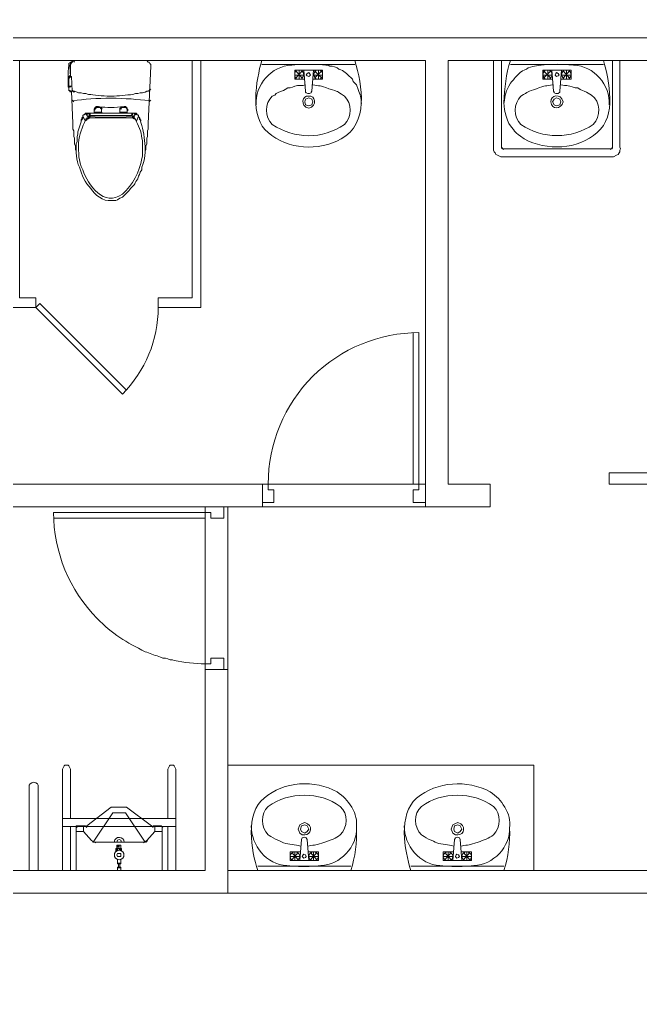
# Model space of a CAD drawing. Header units: millimetres. Extents: x -15161 to 10473752, y -72817 to 33960.
# Drawn here: x -1782 to -1457, y 2573 to 3083 of the extents above; entities that cross this region are included whole.
import ezdxf

# ---------------------------------------------------------------- set-up
doc = ezdxf.new("R2010")
doc.units = ezdxf.units.MM
doc.layers.add('PDF_幾何圖形', color=7, linetype='Continuous')

# ---------------------------------------------------------------- blocks, each defined once
blk = doc.blocks.new('建築底圖')
at = {"layer": 'PDF_幾何圖形', "lineweight": 0}
for points in [[(-1337.51, 3073.74), (-1337.51, 3103.8), (-1325.65, 3103.8), (-1325.65, 3073.74), (-1325.65, 2828.59), (-1450.56, 2828.59), (-1450.56, 2840.45), (-1337.51, 2840.45), (-1337.51, 3061.89), (-1557.68, 3061.89), (-1557.68, 2840.45), (-1535.66, 2840.45), (-1535.66, 2828.59), (-1569.53, 2828.59), (-1569.53, 3061.89), (-1951.87, 3061.89)], [(-1325.65, 3073.74), (-1951.87, 3073.74)], [(-1781.66, 3061.89), (-1781.66, 2937.83), (-1773.19, 2937.83), (-1773.19, 2932.75), (-1801.98, 2932.75)], [(-1755.83, 3060.19), (-1755.41, 3060.62), (-1754.98, 3060.62), (-1754.98, 3061.04), (-1754.56, 3061.04), (-1754.14, 3061.46), (-1753.29, 3061.46), (-1752.87, 3061.04)], [(-1754.56, 3060.62), (-1754.98, 3059.77), (-1754.98, 3053.42), (-1755.41, 3058.92), (-1755.41, 3059.35), (-1754.98, 3059.77), (-1754.98, 3060.19), (-1754.56, 3060.62), (-1754.56, 3061.04), (-1754.14, 3061.04), (-1753.71, 3061.46), (-1753.29, 3061.46)], [(-1716.03, 3013.19), (-1716.03, 3014.46), (-1715.61, 3015.31), (-1715.61, 3017.01), (-1715.18, 3018.28), (-1715.18, 3021.24), (-1714.76, 3022.09), (-1714.76, 3025.05), (-1714.34, 3025.9), (-1714.34, 3028.86), (-1713.07, 3058.92), (-1713.07, 3059.77), (-1713.49, 3060.19), (-1713.91, 3061.04), (-1714.34, 3061.04), (-1715.18, 3061.89), (-1715.61, 3061.89), (-1752.44, 3061.89)], [(-1686.82, 3061.89), (-1686.82, 2932.75), (-1709.26, 2932.75), (-1709.26, 2937.83), (-1691.47, 2937.83), (-1691.47, 3061.89)], [(-1655.06, 3061.89), (-1606.37, 3061.89)], [(-1533.97, 3061.89), (-1533.97, 3014.89), (-1533.54, 3014.04), (-1533.12, 3013.62), (-1532.7, 3012.77), (-1531.85, 3012.35), (-1530.16, 3011.5), (-1471.3, 3011.5), (-1469.61, 3012.35), (-1468.76, 3012.77), (-1468.34, 3013.62), (-1467.92, 3014.04), (-1467.92, 3014.89), (-1467.49, 3015.73), (-1467.92, 3016.58), (-1467.92, 3061.89)], [(-1529.73, 3061.89), (-1529.73, 3016.16), (-1529.31, 3015.73)], [(-1476.38, 3061.89), (-1525.08, 3061.89)], [(-1472.15, 3016.16), (-1471.73, 3016.16), (-1471.73, 3061.89)], [(-1606.37, 3059.77), (-1655.06, 3059.77)], [(-1628.39, 3052.15), (-1623.31, 3052.15), (-1623.31, 3056.81), (-1637.7, 3056.81), (-1637.7, 3052.15), (-1632.62, 3052.15)], [(-1633.89, 3052.57), (-1637.28, 3056.38)], [(-1637.28, 3052.57), (-1633.89, 3056.38)], [(-1635.58, 3056.81), (-1635.58, 3052.15)], [(-1627.96, 3056.81), (-1628.81, 3045.8), (-1629.23, 3045.37), (-1629.23, 3044.95), (-1630.08, 3044.53), (-1630.93, 3044.53), (-1631.77, 3044.95), (-1632.2, 3045.37), (-1632.2, 3045.8), (-1633.04, 3056.81)], [(-1623.73, 3052.57), (-1627.54, 3056.38)], [(-1627.54, 3052.57), (-1623.73, 3056.38)], [(-1625.42, 3056.81), (-1625.42, 3052.15)], [(-1621.61, 3059.35), (-1620.34, 3059.35), (-1619.49, 3058.92), (-1618.22, 3058.92), (-1616.95, 3058.5), (-1615.68, 3058.08), (-1614.84, 3057.23)], [(-1525.08, 3059.77), (-1476.38, 3059.77)], [(-1520.84, 3054.69), (-1519.99, 3055.53), (-1518.72, 3056.38), (-1517.88, 3056.81), (-1516.61, 3057.23), (-1515.76, 3058.08)], [(-1503.06, 3052.15), (-1508.14, 3052.15), (-1508.14, 3056.81), (-1493.32, 3056.81), (-1493.32, 3052.15), (-1498.82, 3052.15)], [(-1508.14, 3054.26), (-1503.48, 3054.26), (-1503.48, 3053.42), (-1504.75, 3052.15), (-1506.87, 3052.15), (-1507.72, 3053.42), (-1508.14, 3054.26), (-1507.72, 3055.53), (-1506.87, 3056.81), (-1504.75, 3056.81), (-1503.48, 3055.53), (-1503.48, 3054.26)], [(-1507.72, 3052.57), (-1503.91, 3056.38)], [(-1503.91, 3052.57), (-1507.72, 3056.38)], [(-1505.6, 3056.81), (-1505.6, 3052.15)], [(-1503.48, 3056.81), (-1502.64, 3045.8), (-1502.21, 3045.37), (-1502.21, 3044.95), (-1501.37, 3044.53), (-1500.09, 3044.53), (-1499.25, 3045.37), (-1499.25, 3045.8), (-1498.4, 3056.81)], [(-1497.55, 3052.57), (-1494.17, 3056.38)], [(-1494.17, 3052.57), (-1497.55, 3056.38)], [(-1495.86, 3056.81), (-1495.86, 3052.15)], [(-1756.25, 3052.15), (-1756.25, 3052.99), (-1755.83, 3052.57), (-1756.25, 3052.99), (-1755.83, 3052.99), (-1755.41, 3052.57)], [(-1756.25, 3051.72), (-1756.25, 3052.15), (-1755.83, 3051.72)], [(-1756.25, 3051.3), (-1756.25, 3051.72), (-1755.83, 3051.3)], [(-1756.25, 3050.45), (-1756.25, 3050.88), (-1755.83, 3050.45), (-1756.25, 3050.88), (-1756.25, 3051.3), (-1755.83, 3050.88)], [(-1755.83, 3053.42), (-1754.56, 3053.42), (-1754.14, 3045.8), (-1755.41, 3045.8), (-1754.98, 3045.37), (-1755.41, 3045.8), (-1755.41, 3046.22), (-1754.98, 3045.8)], [(-1755.41, 3052.99), (-1755.83, 3053.42), (-1755.83, 3052.99), (-1755.41, 3052.57), (-1755.83, 3052.99), (-1755.83, 3048.76), (-1755.83, 3048.34), (-1755.41, 3047.91)], [(-1755.41, 3053.84), (-1755.41, 3054.26)], [(-1754.98, 3053.42), (-1755.41, 3053.84), (-1754.98, 3053.42), (-1755.41, 3053.84), (-1755.41, 3053.42), (-1754.98, 3052.99)], [(-1633.04, 3054.26), (-1637.7, 3054.26)], [(-1623.31, 3054.26), (-1627.96, 3054.26)], [(-1608.49, 3052.99), (-1607.64, 3052.15), (-1607.22, 3050.88), (-1605.52, 3049.18), (-1604.68, 3046.64)], [(-1498.4, 3054.26), (-1493.32, 3054.26)], [(-1755.83, 3050.03), (-1756.25, 3050.45), (-1755.83, 3050.03), (-1756.25, 3050.45), (-1756.25, 3050.03), (-1755.83, 3049.61)], [(-1755.41, 3048.34), (-1755.83, 3048.34), (-1755.41, 3047.91), (-1755.83, 3048.34)], [(-1755.41, 3046.22), (-1755.83, 3046.22), (-1755.41, 3045.8), (-1755.83, 3046.22), (-1755.41, 3045.8)], [(-1754.98, 3047.91), (-1755.41, 3048.34), (-1754.98, 3047.91), (-1755.41, 3048.34), (-1754.14, 3048.34)], [(-1753.29, 3045.37), (-1753.71, 3045.8), (-1753.71, 3046.22), (-1754.14, 3046.22), (-1753.71, 3045.8), (-1753.29, 3045.8), (-1752.87, 3045.37), (-1753.29, 3045.8), (-1752.87, 3045.8), (-1751.6, 3045.37), (-1750.75, 3044.95), (-1749.48, 3044.95), (-1748.21, 3044.53), (-1746.94, 3044.53), (-1745.67, 3044.1), (-1744.4, 3044.1)], [(-1722.38, 3044.1), (-1721.11, 3044.53), (-1719.84, 3044.53), (-1718.57, 3044.95), (-1717.3, 3044.95), (-1716.03, 3045.37), (-1715.18, 3045.8), (-1714.34, 3045.8), (-1713.91, 3046.22), (-1713.49, 3045.8)], [(-1713.91, 3046.22), (-1713.49, 3046.64), (-1713.49, 3047.07), (-1713.07, 3046.64)], [(-1713.49, 3047.07), (-1713.49, 3047.49)], [(-1649.56, 3043.26), (-1648.29, 3043.68), (-1647.44, 3044.53), (-1646.17, 3045.37), (-1643.63, 3046.22), (-1642.78, 3046.64), (-1641.51, 3047.49), (-1640.24, 3047.49), (-1638.97, 3047.91), (-1637.7, 3048.34), (-1636.43, 3048.76), (-1633.47, 3048.76), (-1632.2, 3049.18)], [(-1491.2, 3047.49), (-1489.93, 3047.49), (-1488.66, 3046.64), (-1487.39, 3046.22), (-1486.55, 3045.8), (-1485.28, 3045.37), (-1482.74, 3043.68)], [(-1754.56, 3045.8), (-1753.71, 3028.86), (-1753.71, 3025.9), (-1753.29, 3025.05), (-1753.29, 3022.09), (-1752.87, 3021.24), (-1752.87, 3018.28), (-1752.44, 3017.01), (-1752.44, 3015.31), (-1752.02, 3014.46), (-1752.02, 3013.19)], [(-1753.71, 3040.72), (-1754.14, 3041.14), (-1753.71, 3040.72), (-1754.14, 3041.14), (-1753.71, 3040.72), (-1753.29, 3040.29)], [(-1713.49, 3040.72), (-1713.91, 3041.14), (-1713.49, 3040.72), (-1713.91, 3041.14), (-1713.49, 3041.14), (-1713.07, 3040.72)], [(-1713.91, 3041.14), (-1713.91, 3040.72), (-1713.49, 3040.29)], [(-1739.32, 3036.91), (-1739.32, 3037.33), (-1738.89, 3036.91), (-1739.32, 3037.33), (-1742.28, 3037.33), (-1742.28, 3036.91), (-1741.86, 3036.48), (-1742.28, 3036.91), (-1742.7, 3036.48), (-1742.28, 3036.06), (-1742.7, 3036.48), (-1742.7, 3036.06), (-1742.28, 3035.63)], [(-1742.7, 3036.06), (-1742.7, 3034.79), (-1739.32, 3034.79), (-1738.89, 3034.36), (-1739.32, 3034.79), (-1738.89, 3034.36), (-1739.32, 3034.79), (-1738.89, 3034.79), (-1738.47, 3034.36), (-1738.89, 3034.79), (-1738.89, 3036.91), (-1738.47, 3036.48), (-1738.89, 3036.91), (-1739.32, 3036.91), (-1738.89, 3036.48)], [(-1741.43, 3037.75), (-1741.86, 3037.75), (-1741.86, 3037.33), (-1741.43, 3036.91), (-1741.86, 3037.33), (-1742.28, 3037.33), (-1741.86, 3036.91)], [(-1741.01, 3037.33), (-1741.43, 3037.75), (-1741.01, 3037.33), (-1741.43, 3037.75), (-1741.01, 3037.75), (-1740.59, 3037.33), (-1741.01, 3037.75), (-1740.59, 3037.33), (-1741.01, 3037.75), (-1740.59, 3037.75), (-1740.16, 3037.33)], [(-1729.16, 3036.91), (-1728.73, 3036.91), (-1728.31, 3036.48), (-1728.73, 3036.91), (-1728.73, 3037.33), (-1728.31, 3036.91)], [(-1729.16, 3034.79), (-1729.16, 3036.91), (-1728.73, 3036.48)], [(-1728.73, 3034.36), (-1729.16, 3034.79), (-1728.73, 3034.79), (-1728.31, 3034.36), (-1728.73, 3034.79), (-1728.31, 3034.36), (-1728.73, 3034.79), (-1725.35, 3034.79), (-1725.35, 3036.06), (-1724.92, 3035.63)], [(-1726.19, 3037.75), (-1726.62, 3037.75), (-1726.19, 3037.33), (-1726.19, 3037.75), (-1725.77, 3037.33), (-1728.73, 3037.33)], [(-1726.62, 3037.75), (-1727.04, 3037.75), (-1726.62, 3037.33), (-1727.04, 3037.75), (-1726.62, 3037.33), (-1727.04, 3037.75)], [(-1725.35, 3036.06), (-1725.35, 3036.48), (-1724.92, 3036.06), (-1725.35, 3036.48)], [(-1749.06, 3031.4), (-1749.06, 3030.98), (-1749.48, 3030.98), (-1749.06, 3030.55), (-1749.48, 3030.98), (-1749.48, 3029.71), (-1751.17, 3024.63), (-1751.17, 3023.36), (-1751.6, 3022.09), (-1751.6, 3019.55), (-1752.02, 3018.28)], [(-1749.48, 3030.98), (-1749.06, 3030.55)], [(-1749.48, 3030.98), (-1749.06, 3030.55)], [(-1748.63, 3032.25), (-1749.06, 3031.82), (-1748.63, 3031.4)], [(-1749.06, 3031.82), (-1749.06, 3031.4), (-1748.63, 3030.98)], [(-1742.7, 3034.36), (-1747.36, 3034.36), (-1747.36, 3033.94), (-1747.79, 3033.52), (-1748.21, 3033.52), (-1748.63, 3033.09), (-1748.63, 3032.25), (-1748.21, 3031.82)], [(-1748.63, 3032.67), (-1747.36, 3030.55), (-1746.94, 3030.55)], [(-1746.94, 3033.94), (-1746.09, 3032.67), (-1745.67, 3032.25), (-1746.09, 3032.67), (-1745.67, 3032.25), (-1746.09, 3032.67), (-1745.67, 3032.25), (-1746.09, 3032.67), (-1745.67, 3032.25), (-1746.09, 3032.67), (-1745.67, 3032.25), (-1746.09, 3032.67), (-1745.67, 3032.67), (-1745.25, 3032.25), (-1745.67, 3032.67), (-1745.25, 3032.67), (-1744.82, 3032.25), (-1745.25, 3032.67), (-1744.82, 3032.25), (-1745.25, 3032.67), (-1744.82, 3032.25), (-1745.25, 3032.67), (-1744.82, 3032.25), (-1745.25, 3032.67), (-1744.82, 3032.25), (-1745.25, 3032.67), (-1745.25, 3033.94), (-1744.82, 3033.52), (-1745.25, 3033.94), (-1744.82, 3033.52)], [(-1746.52, 3033.94), (-1746.94, 3033.94), (-1746.52, 3033.52), (-1746.94, 3033.94), (-1746.52, 3033.52), (-1746.94, 3033.94), (-1746.52, 3033.52), (-1746.94, 3033.94), (-1746.52, 3033.52)], [(-1746.52, 3031.4), (-1746.94, 3031.4), (-1746.94, 3030.98), (-1746.52, 3030.55)], [(-1745.25, 3033.94), (-1745.25, 3034.36), (-1744.82, 3033.94), (-1745.25, 3034.36), (-1744.82, 3033.94), (-1745.25, 3034.36), (-1746.09, 3034.36), (-1745.67, 3033.94), (-1746.09, 3034.36), (-1746.09, 3033.94), (-1746.52, 3033.94), (-1746.09, 3033.52), (-1746.52, 3033.94), (-1746.09, 3033.52)], [(-1746.09, 3031.82), (-1746.52, 3031.82), (-1746.52, 3031.4), (-1746.09, 3030.98)], [(-1745.67, 3031.82), (-1746.09, 3031.82), (-1745.67, 3031.4)], [(-1746.09, 3031.82), (-1745.67, 3031.4)], [(-1745.67, 3031.82), (-1745.25, 3031.4)], [(-1745.67, 3031.82), (-1745.25, 3031.4)], [(-1745.67, 3031.82), (-1745.25, 3031.4)], [(-1744.82, 3033.09), (-1723.23, 3033.09)], [(-1742.7, 3034.79), (-1742.7, 3034.36), (-1725.35, 3034.36), (-1725.35, 3034.79)], [(-1725.35, 3034.36), (-1720.69, 3034.36), (-1720.26, 3033.94), (-1720.26, 3033.52), (-1719.84, 3033.52), (-1719.42, 3033.09), (-1719.42, 3032.25), (-1718.99, 3032.25), (-1718.99, 3031.82), (-1718.57, 3031.4)], [(-1721.96, 3034.36), (-1721.11, 3033.52), (-1721.53, 3033.94), (-1721.11, 3033.94), (-1720.69, 3033.52), (-1721.11, 3033.94), (-1720.69, 3033.52), (-1721.11, 3033.94), (-1720.69, 3033.52), (-1721.11, 3033.94), (-1720.69, 3033.52), (-1721.11, 3033.94), (-1721.96, 3032.67), (-1721.53, 3032.25), (-1721.96, 3032.67), (-1721.53, 3032.25), (-1721.96, 3032.67), (-1721.53, 3032.25), (-1721.96, 3032.67), (-1721.53, 3032.25), (-1721.96, 3032.67), (-1721.53, 3032.25), (-1721.96, 3032.67), (-1722.38, 3032.67), (-1721.96, 3032.25), (-1722.38, 3032.67), (-1722.8, 3032.67), (-1722.38, 3032.25), (-1722.8, 3032.67), (-1722.38, 3032.25), (-1722.8, 3032.67), (-1722.38, 3032.25), (-1722.8, 3032.67), (-1722.38, 3032.25), (-1722.8, 3032.67), (-1722.38, 3032.25), (-1722.8, 3032.67), (-1722.8, 3033.94), (-1722.38, 3033.52), (-1722.8, 3033.94), (-1722.38, 3033.52)], [(-1722.8, 3033.94), (-1722.8, 3034.36), (-1722.38, 3033.94), (-1722.8, 3034.36), (-1722.38, 3033.94), (-1722.8, 3034.36), (-1721.96, 3034.36), (-1721.53, 3033.94), (-1721.96, 3034.36), (-1721.53, 3033.94), (-1721.11, 3033.52)], [(-1719.42, 3032.67), (-1720.26, 3030.55), (-1720.69, 3030.55), (-1721.11, 3030.98), (-1721.11, 3031.4), (-1721.53, 3031.4), (-1721.96, 3031.82), (-1722.38, 3031.82), (-1721.96, 3031.4), (-1722.38, 3031.82), (-1721.96, 3031.4), (-1722.38, 3031.82), (-1721.96, 3031.4), (-1722.38, 3031.82)], [(-1721.96, 3031.82), (-1721.53, 3031.82), (-1721.53, 3031.4), (-1721.11, 3030.98)], [(-1718.99, 3031.82), (-1718.99, 3031.4), (-1718.57, 3030.98), (-1718.15, 3030.55), (-1718.57, 3030.98), (-1718.99, 3030.98), (-1718.99, 3031.4)], [(-1718.57, 3030.98), (-1718.15, 3030.55)], [(-1718.57, 3030.98), (-1718.15, 3030.55)], [(-1717.72, 3021.24), (-1717.3, 3019.97), (-1717.3, 3011.92), (-1717.72, 3010.65)], [(-1529.73, 3016.16), (-1529.31, 3016.16), (-1529.31, 3015.73), (-1528.89, 3015.73), (-1528.46, 3015.31)], [(-1528.89, 3015.73), (-1473, 3015.73), (-1472.57, 3015.31)], [(-1473, 3015.73), (-1472.15, 3015.73), (-1472.15, 3016.16), (-1471.73, 3015.73)], [(-1719.84, 3000.07), (-1719.42, 3001.34), (-1718.99, 3002.19), (-1718.57, 3003.46), (-1717.72, 3004.73), (-1717.72, 3006)], [(-1733.81, 2988.64), (-1731.27, 2988.64), (-1730.43, 2989.06), (-1729.16, 2989.91), (-1727.89, 2990.33)], [(-1727.89, 2887.44), (-1773.19, 2932.75), (-1771.07, 2934.87), (-1725.77, 2889.56)], [(-1951.87, 2840.45), (-1642.78, 2840.45)], [(-1575.88, 2840.45), (-1654.64, 2840.45), (-1654.64, 2828.59), (-1569.53, 2828.59), (-1569.53, 2840.45), (-1572.92, 2840.45), (-1572.92, 2837.48), (-1575.88, 2837.48), (-1575.88, 2830.71), (-1569.53, 2830.71)], [(-1654.64, 2840.45), (-1651.67, 2840.45), (-1651.67, 2837.48), (-1648.71, 2837.48), (-1648.71, 2830.71), (-1654.64, 2830.71)], [(-1951.87, 2828.59), (-1642.78, 2828.59)], [(-1672.84, 2743.49), (-1672.84, 2828.59), (-1684.7, 2828.59), (-1684.7, 2825.63), (-1681.73, 2825.63), (-1681.73, 2822.66), (-1674.96, 2822.66), (-1674.96, 2828.59)], [(-1684.7, 2822.66), (-1684.7, 2743.49), (-1684.7, 2746.45), (-1681.73, 2746.45), (-1681.73, 2749.41), (-1674.96, 2749.41), (-1674.96, 2743.49)], [(-1708.83, 2750.26), (-1707.99, 2749.84), (-1706.72, 2749.41), (-1705.45, 2749.41), (-1704.18, 2748.99), (-1702.9, 2748.57), (-1701.63, 2748.57), (-1700.79, 2748.14)], [(-1951.87, 2656.69), (-1851.94, 2656.69), (-1851.94, 2638.48), (-1684.7, 2638.48), (-1684.7, 2743.49), (-1672.84, 2743.49), (-1672.84, 2626.63)], [(-1754.98, 2665.58), (-1754.98, 2691.41), (-1755.83, 2693.1), (-1756.25, 2693.53), (-1757.95, 2693.53), (-1758.37, 2693.1), (-1759.22, 2691.41), (-1759.22, 2638.48)], [(-1704.18, 2665.58), (-1704.18, 2691.41), (-1703.33, 2693.1), (-1702.9, 2693.53), (-1701.21, 2693.53), (-1700.79, 2693.1), (-1699.94, 2691.41), (-1699.94, 2638.48)], [(-1672.84, 2693.53), (-1512.8, 2693.53), (-1512.8, 2638.48)], [(-1771.92, 2638.48), (-1771.92, 2682.94), (-1772.34, 2683.79), (-1773.19, 2684.21), (-1774.46, 2684.63), (-1775.31, 2684.21), (-1776.15, 2683.79), (-1776.58, 2682.94), (-1776.58, 2638.48)], [(-1711.37, 2661.35), (-1711.8, 2661.77), (-1711.8, 2661.35), (-1712.22, 2661.35), (-1712.64, 2661.77), (-1725.77, 2671.51), (-1733.81, 2671.51), (-1746.52, 2661.77)], [(-1743.97, 2654.15), (-1743.55, 2653.73), (-1743.13, 2653.3), (-1732.97, 2668.54), (-1726.19, 2668.54), (-1716.03, 2653.3)], [(-1699.94, 2665.58), (-1759.22, 2665.58)], [(-1632.62, 2663.46), (-1633.89, 2663.04), (-1635.16, 2662.19), (-1635.58, 2661.35), (-1636.01, 2660.08), (-1635.58, 2658.81), (-1635.16, 2657.96), (-1633.89, 2657.11), (-1632.62, 2657.11)], [(-1552.6, 2663.46), (-1553.87, 2663.04), (-1555.14, 2662.19), (-1555.56, 2661.35), (-1555.98, 2660.08), (-1555.56, 2658.81), (-1555.14, 2657.96), (-1553.87, 2657.11), (-1552.6, 2657.11)], [(-1759.22, 2661.35), (-1699.94, 2661.35)], [(-1754.98, 2638.48), (-1754.98, 2661.35)], [(-1751.6, 2661.77), (-1752.02, 2661.77), (-1752.02, 2661.35), (-1751.6, 2660.92), (-1752.02, 2661.35), (-1752.02, 2660.92), (-1752.02, 2638.48), (-1707.14, 2638.48), (-1707.14, 2660.92), (-1707.14, 2661.35), (-1706.72, 2660.92), (-1707.14, 2661.35), (-1707.56, 2661.77), (-1707.99, 2661.77), (-1707.56, 2661.35)], [(-1750.75, 2661.35), (-1751.17, 2661.77), (-1748.21, 2661.77), (-1748.21, 2658.81), (-1752.02, 2658.81)], [(-1751.17, 2661.77), (-1751.6, 2661.77), (-1751.17, 2661.35)], [(-1746.09, 2661.35), (-1746.52, 2661.77), (-1746.52, 2661.35), (-1746.94, 2661.35), (-1747.36, 2661.77), (-1748.21, 2661.77)], [(-1748.21, 2658.81), (-1743.97, 2654.15), (-1743.55, 2653.73), (-1743.13, 2653.3), (-1742.28, 2653.3), (-1741.86, 2652.88)], [(-1747.36, 2661.77), (-1747.36, 2661.35), (-1746.94, 2661.35), (-1746.52, 2660.92), (-1746.94, 2661.35)], [(-1710.95, 2658.81), (-1715.18, 2654.15)], [(-1712.64, 2661.77), (-1712.64, 2661.35), (-1712.22, 2661.35), (-1711.8, 2660.92), (-1712.22, 2661.35)], [(-1711.8, 2661.77), (-1710.95, 2661.77)], [(-1707.99, 2661.77), (-1710.95, 2661.77), (-1710.95, 2658.81), (-1707.14, 2658.81)], [(-1707.14, 2661.35), (-1707.56, 2661.77), (-1707.14, 2661.35)], [(-1704.18, 2638.48), (-1704.18, 2661.35)], [(-1742.28, 2653.3), (-1741.86, 2653.3), (-1717.3, 2653.3), (-1716.88, 2653.3), (-1716.45, 2652.88)], [(-1716.88, 2653.3), (-1716.03, 2653.3), (-1715.61, 2653.73), (-1715.18, 2653.3)], [(-1715.61, 2653.73), (-1715.18, 2654.15), (-1714.76, 2653.73)], [(-1634.31, 2654.57), (-1635.16, 2643.56)], [(-1631.35, 2654.57), (-1630.5, 2643.56)], [(-1554.29, 2654.57), (-1555.14, 2643.56)], [(-1551.33, 2654.57), (-1550.48, 2643.56)], [(-1728.31, 2648.64), (-1728.31, 2649.92), (-1731.27, 2649.92), (-1731.27, 2648.22)], [(-1730.85, 2648.64), (-1730.85, 2649.92), (-1730.85, 2651.61), (-1728.73, 2651.61), (-1728.73, 2649.92), (-1728.73, 2648.64)], [(-1730.43, 2651.61), (-1730.43, 2650.34)], [(-1730.43, 2649.07), (-1730.43, 2649.92)], [(-1730, 2651.61), (-1730, 2650.34)], [(-1729.58, 2650.34), (-1729.58, 2651.61)], [(-1729.58, 2649.92), (-1729.58, 2649.07)], [(-1729.16, 2649.07), (-1729.16, 2649.92)], [(-1728.73, 2651.61), (-1728.73, 2650.34)], [(-1630.5, 2648.22), (-1625.42, 2648.22), (-1625.42, 2643.56), (-1640.24, 2643.56), (-1640.24, 2648.22), (-1634.74, 2648.22)], [(-1637.7, 2643.56), (-1637.7, 2648.22)], [(-1627.96, 2643.56), (-1627.96, 2648.22)], [(-1550.48, 2648.22), (-1545.4, 2648.22), (-1545.4, 2643.56), (-1560.22, 2643.56), (-1560.22, 2648.22), (-1554.71, 2648.22)], [(-1557.68, 2643.56), (-1557.68, 2648.22)], [(-1547.94, 2643.56), (-1547.94, 2648.22)], [(-1730.43, 2643.99), (-1730.43, 2641.87), (-1728.73, 2641.87), (-1728.73, 2643.99)], [(-1635.16, 2645.68), (-1640.24, 2645.68)], [(-1636.01, 2647.8), (-1639.39, 2643.99)], [(-1639.39, 2647.8), (-1636.01, 2643.99)], [(-1638.97, 2643.56), (-1636.43, 2643.56)], [(-1625.42, 2645.68), (-1630.5, 2645.68)], [(-1626.27, 2647.8), (-1629.66, 2643.99)], [(-1629.66, 2647.8), (-1626.27, 2643.99)], [(-1629.23, 2643.56), (-1626.69, 2643.56)], [(-1555.14, 2645.68), (-1560.22, 2645.68)], [(-1555.98, 2647.8), (-1559.37, 2643.99)], [(-1559.37, 2647.8), (-1555.98, 2643.99)], [(-1558.95, 2643.56), (-1556.41, 2643.56)], [(-1545.4, 2645.68), (-1550.48, 2645.68)], [(-1546.25, 2647.8), (-1549.63, 2643.99)], [(-1549.63, 2647.8), (-1546.25, 2643.99)], [(-1549.21, 2643.56), (-1546.67, 2643.56)], [(-1728.73, 2642.29), (-1730.43, 2642.29)], [(-1730.43, 2638.48), (-1730.43, 2640.18), (-1728.73, 2640.18), (-1728.73, 2638.48)], [(-1730.43, 2639.75), (-1728.73, 2639.75)], [(-1730, 2640.18), (-1730, 2641.87)], [(-1729.16, 2641.87), (-1729.16, 2640.18)], [(-1672.84, 2638.48), (-1148.67, 2638.48), (-1148.67, 2416.62), (-1116.49, 2416.62), (-1116.49, 2290.87)], [(-1608.49, 2640.6), (-1657.18, 2640.6)], [(-1528.46, 2640.6), (-1577.15, 2640.6)], [(-450.9, 2290.87), (-1148.67, 2290.87), (-1148.67, 1313.23), (-1160.53, 1313.23), (-1160.53, 2626.63), (-1672.84, 2626.63), (-1951.87, 2626.63)]]:
    blk.add_lwpolyline(points, dxfattribs=at)
for points in [[(-1635.58, 3052.15), (-1636.85, 3052.15), (-1637.7, 3053.42), (-1637.7, 3055.53), (-1636.85, 3056.81), (-1634.31, 3056.81), (-1633.47, 3055.53), (-1633.04, 3054.26), (-1633.47, 3053.42), (-1634.31, 3052.15)], [(-1625.42, 3052.15), (-1626.69, 3052.15), (-1627.54, 3053.42), (-1627.96, 3054.26), (-1627.54, 3055.53), (-1626.69, 3056.81), (-1624.58, 3056.81), (-1623.31, 3055.53), (-1623.31, 3053.42), (-1624.58, 3052.15)], [(-1493.32, 3054.26), (-1493.74, 3053.42), (-1494.59, 3052.15), (-1497.13, 3052.15), (-1497.98, 3053.42), (-1498.4, 3054.26), (-1497.98, 3055.53), (-1497.13, 3056.81), (-1494.59, 3056.81), (-1493.74, 3055.53)], [(-1754.98, 3052.99), (-1755.41, 3053.42)], [(-1630.5, 3053.42), (-1631.35, 3053.84), (-1631.77, 3054.26), (-1631.35, 3055.11), (-1630.5, 3055.53), (-1630.08, 3055.11), (-1629.66, 3054.26)], [(-1499.67, 3054.26), (-1500.09, 3053.84), (-1500.94, 3053.42), (-1501.79, 3054.26), (-1501.37, 3055.11), (-1500.94, 3055.53), (-1500.09, 3055.11)], [(-1753.71, 3040.72), (-1754.14, 3040.72), (-1754.14, 3041.14)], [(-1630.5, 3038.18), (-1632.2, 3038.6), (-1632.62, 3040.29), (-1632.2, 3041.56), (-1630.5, 3042.41), (-1628.81, 3041.56), (-1628.39, 3040.29), (-1628.81, 3038.6)], [(-1498.82, 3040.29), (-1499.25, 3038.6), (-1500.94, 3038.18), (-1502.21, 3038.6), (-1503.06, 3040.29), (-1502.21, 3041.56), (-1500.94, 3042.41), (-1499.25, 3041.56)], [(-1726.19, 3037.33), (-1726.62, 3037.75)], [(-1725.77, 3036.91), (-1725.77, 3037.33), (-1725.35, 3036.91), (-1725.77, 3037.33), (-1726.19, 3037.33)], [(-1725.35, 3036.48), (-1725.35, 3036.91), (-1725.77, 3036.91)], [(-1749.06, 3030.55), (-1749.48, 3030.98)], [(-1749.06, 3030.55), (-1749.48, 3030.98)], [(-1745.25, 3031.4), (-1745.67, 3031.82)], [(-1745.25, 3031.4), (-1745.67, 3031.82)], [(-1721.53, 3031.4), (-1721.96, 3031.82)], [(-1718.15, 3030.55), (-1718.57, 3030.98)], [(-1718.15, 3030.55), (-1718.57, 3030.98)], [(-1388.74, 2840.45), (-1388.74, 2846.37), (-1473.42, 2846.37), (-1473.42, 2840.45)], [(-1632.62, 2662.19), (-1634.31, 2661.77), (-1634.74, 2660.08), (-1634.31, 2658.81), (-1632.62, 2657.96), (-1631.35, 2658.81), (-1630.5, 2660.08), (-1631.35, 2661.77)], [(-1552.6, 2662.19), (-1554.29, 2661.77), (-1554.71, 2660.08), (-1554.29, 2658.81), (-1552.6, 2657.96), (-1551.33, 2658.81), (-1550.48, 2660.08), (-1551.33, 2661.77)], [(-1729.58, 2647.37), (-1730.43, 2647.37), (-1730.85, 2646.53), (-1730.43, 2645.68), (-1728.73, 2645.68), (-1728.73, 2647.37)], [(-1633.04, 2646.95), (-1633.47, 2646.53), (-1633.89, 2645.68), (-1633.04, 2644.83), (-1632.2, 2645.26), (-1631.77, 2645.68), (-1632.2, 2646.53)], [(-1553.02, 2646.95), (-1553.44, 2646.53), (-1553.87, 2645.68), (-1553.44, 2645.26), (-1553.02, 2644.83), (-1552.17, 2645.26), (-1551.75, 2645.68), (-1552.17, 2646.53)]]:
    blk.add_lwpolyline(points, close=True, dxfattribs=at)
for points in [[(-1744.82, 3034.36), (-1744.82, 3032.67, 0.046083), (-1723.23, 3032.67), (-1722.8, 3034.36)], [(-1651.67, 2840.45, -0.199564), (-1628.39, 2896.76, -0.195591), (-1572.92, 2919.62), (-1572.92, 2840.45), (-1575.88, 2840.45), (-1575.88, 2919.62)], [(-1741.01, 2770.16, -0.197995), (-1763.87, 2825.63), (-1684.7, 2825.63), (-1684.7, 2822.66), (-1763.87, 2822.66)], [(-1657.18, 2638.48), (-1608.49, 2638.48, 0.085895), (-1605.52, 2660.5)], [(-1577.15, 2638.48), (-1528.46, 2638.48, 0.085899), (-1525.5, 2660.5)]]:
    blk.add_lwpolyline(points, format="xyb", dxfattribs=at)
for points in [[(-1754.56, 3060.62), (-1753.98, 3061.27), (-1753.25, 3061.77), (-1752.44, 3061.89)], [(-1651.67, 3024.2), (-1661.68, 3031.62), (-1657.93, 3051.82), (-1655.06, 3061.89)], [(-1606.37, 3061.89), (-1602.49, 3048.49), (-1598.91, 3029.11), (-1613.57, 3020.82)], [(-1525.08, 3061.89), (-1527.52, 3054.74), (-1528.06, 3047.33), (-1528.46, 3039.87)], [(-1479.77, 3024.2), (-1469.31, 3032.92), (-1473.6, 3050.64), (-1476.38, 3061.89)], [(-1756.25, 3052.57), (-1756.43, 3055.97), (-1756.07, 3057.19), (-1755.83, 3060.19)], [(-1658.02, 3038.6), (-1658.69, 3049.11), (-1649.99, 3059.07), (-1639.39, 3059.35)], [(-1639.39, 3059.35), (-1635.62, 3060.14), (-1625.58, 3059.86), (-1621.61, 3059.35)], [(-1614.84, 3057.23), (-1611.8, 3056.67), (-1610.93, 3054.82), (-1608.49, 3052.99)], [(-1515.76, 3058.08), (-1510.38, 3060.07), (-1497.81, 3060.22), (-1492.05, 3059.35)], [(-1492.05, 3059.35), (-1481.45, 3059.07), (-1472.76, 3049.11), (-1473.42, 3038.6)], [(-1525.08, 3050.03), (-1523.44, 3051.81), (-1522.9, 3052.87), (-1520.84, 3054.69)], [(-1755.83, 3046.22), (-1755.68, 3048.82), (-1756.43, 3046.95), (-1756.25, 3050.03)], [(-1628.81, 3049.18), (-1624.35, 3048.33), (-1625.03, 3049.02), (-1619.92, 3047.07)], [(-1619.92, 3047.07), (-1614.31, 3045.23), (-1616.49, 3046.22), (-1611.87, 3043.26)], [(-1604.68, 3046.64), (-1603.6, 3044.12), (-1603.12, 3042.2), (-1602.98, 3039.45)], [(-1528.46, 3039.45), (-1527.69, 3044.22), (-1527.77, 3045.39), (-1525.08, 3050.03)], [(-1519.57, 3043.26), (-1515.43, 3045.7), (-1516.37, 3045.61), (-1511.53, 3047.07)], [(-1511.53, 3047.07), (-1506.42, 3049.02), (-1507.1, 3048.33), (-1502.64, 3049.18)], [(-1498.82, 3049.18), (-1495.37, 3048.13), (-1496.2, 3049.56), (-1491.2, 3047.49)], [(-1713.91, 3040.72), (-1725.15, 3042.5), (-1742.56, 3042.6), (-1753.71, 3040.72)], [(-1744.4, 3044.1), (-1741.74, 3043.53), (-1736.18, 3043.15), (-1733.39, 3043.26)], [(-1733.39, 3043.26), (-1730.09, 3043.15), (-1725.72, 3043.8), (-1722.38, 3044.1)], [(-1649.56, 3028.44), (-1653.68, 3032.22), (-1653.51, 3039.45), (-1649.56, 3043.26)], [(-1630.5, 3036.91), (-1635.31, 3038.01), (-1633.83, 3043.8), (-1630.5, 3043.26)], [(-1630.5, 3043.26), (-1627.19, 3043.8), (-1625.7, 3038.01), (-1630.5, 3036.91)], [(-1611.87, 3043.26), (-1607.92, 3039.45), (-1607.75, 3032.22), (-1611.87, 3028.44)], [(-1519.57, 3028.44), (-1523.7, 3032.22), (-1523.52, 3039.45), (-1519.57, 3043.26)], [(-1503.91, 3040.29), (-1504.45, 3043.62), (-1498.66, 3045.1), (-1497.55, 3040.29)], [(-1482.74, 3043.68), (-1477.78, 3040.65), (-1477.65, 3032.22), (-1481.89, 3028.44)], [(-1727.04, 3037.75), (-1731.88, 3037.22), (-1735.72, 3037.04), (-1740.59, 3037.75)], [(-1528.46, 3039.87), (-1527.93, 3033.64), (-1527.91, 3034.63), (-1525.92, 3028.86)], [(-1497.55, 3040.29), (-1498.37, 3036.15), (-1503.76, 3035.82), (-1503.91, 3040.29)], [(-1746.94, 3030.98), (-1749.02, 3026.76), (-1750.47, 3023.51), (-1750.75, 3018.7)], [(-1722.38, 3031.82), (-1730.14, 3031.82), (-1737.91, 3031.82), (-1745.67, 3031.82)], [(-1721.11, 3030.98), (-1719.75, 3027.91), (-1717.82, 3024.7), (-1717.72, 3021.24)], [(-1717.72, 3006), (-1714.26, 3014.01), (-1716.52, 3022.97), (-1718.57, 3030.98)], [(-1611.87, 3028.44), (-1623.21, 3020.48), (-1637.96, 3020.67), (-1649.56, 3028.44)], [(-1525.92, 3028.86), (-1521.25, 3022.9), (-1524, 3025.34), (-1517.88, 3020.82)], [(-1481.89, 3028.44), (-1492.9, 3020.67), (-1508.67, 3020.59), (-1519.57, 3028.44)], [(-1613.57, 3020.82), (-1625.28, 3014.49), (-1641.58, 3015.06), (-1651.67, 3024.2)], [(-1517.88, 3020.82), (-1506.23, 3014.56), (-1489.75, 3015.02), (-1479.77, 3024.2)], [(-1752.02, 3018.28), (-1752.1, 3014.06), (-1752.2, 3009.85), (-1750.33, 3006)], [(-1750.75, 3018.7), (-1750.88, 3013.52), (-1750.88, 3009.51), (-1748.63, 3004.73)], [(-1717.72, 3010.65), (-1718.9, 3003.58), (-1722.5, 2996.72), (-1727.89, 2992.02)], [(-1750.33, 3006), (-1749.13, 3001.83), (-1747.45, 2998.02), (-1744.4, 2994.99)], [(-1748.63, 3004.73), (-1745.87, 2996.77), (-1737.46, 2984.78), (-1727.89, 2992.02)], [(-1723.65, 2994.99), (-1721.14, 2997.24), (-1721.54, 2997.59), (-1719.84, 3000.07)], [(-1744.4, 2994.99), (-1742.21, 2991.71), (-1738.07, 2987.94), (-1733.81, 2988.64)], [(-1727.89, 2990.33), (-1726.66, 2991.71), (-1724.42, 2993.42), (-1723.65, 2994.99)], [(-1709.26, 2932.75), (-1708.85, 2915.82), (-1716.24, 2899.5), (-1727.89, 2887.44)], [(-1741.01, 2770.16), (-1733.53, 2762.22), (-1725.59, 2757.42), (-1716.03, 2752.8)], [(-1716.03, 2752.8), (-1713.53, 2752.02), (-1711.42, 2751.01), (-1708.83, 2750.26)], [(-1700.79, 2748.14), (-1695.53, 2747.02), (-1690.12, 2746.63), (-1684.7, 2746.45)], [(-1615.68, 2679.55), (-1627.35, 2685.74), (-1643.56, 2685.38), (-1653.79, 2676.17)], [(-1535.66, 2679.55), (-1547.93, 2685.97), (-1563.25, 2685.1), (-1574.19, 2676.17)], [(-1613.99, 2671.93), (-1624.92, 2679.7), (-1640.75, 2679.77), (-1651.67, 2671.93)], [(-1608.06, 2671.51), (-1610.02, 2674.98), (-1612.56, 2677.3), (-1615.68, 2679.55)], [(-1533.97, 2671.93), (-1544.9, 2679.7), (-1560.73, 2679.77), (-1571.65, 2671.93)], [(-1528.04, 2671.51), (-1529.99, 2674.98), (-1532.53, 2677.3), (-1535.66, 2679.55)], [(-1653.79, 2676.17), (-1664.02, 2668.94), (-1660.45, 2648.45), (-1657.18, 2638.48)], [(-1574.19, 2676.17), (-1583.83, 2667.55), (-1580.5, 2649.21), (-1577.15, 2638.48)], [(-1651.67, 2671.93), (-1655.8, 2668.15), (-1655.62, 2660.92), (-1651.67, 2657.11)], [(-1613.99, 2657.11), (-1610.04, 2660.92), (-1609.86, 2668.15), (-1613.99, 2671.93)], [(-1605.52, 2660.5), (-1605.28, 2665.05), (-1605.72, 2667.44), (-1608.06, 2671.51)], [(-1571.65, 2671.93), (-1575.78, 2668.15), (-1575.6, 2660.92), (-1571.65, 2657.11)], [(-1533.97, 2657.11), (-1530.02, 2660.92), (-1529.84, 2668.15), (-1533.97, 2671.93)], [(-1525.5, 2660.5), (-1525.26, 2665.05), (-1525.7, 2667.45), (-1528.04, 2671.51)], [(-1632.62, 2657.11), (-1629.3, 2656.57), (-1627.81, 2662.36), (-1632.62, 2663.46)], [(-1552.6, 2657.11), (-1549.28, 2656.57), (-1547.79, 2662.36), (-1552.6, 2663.46)], [(-1660.56, 2661.77), (-1660.48, 2651.56), (-1652.62, 2641.38), (-1641.93, 2641.02)], [(-1624.15, 2641.02), (-1614.18, 2641.21), (-1605.01, 2650.94), (-1605.52, 2660.92)], [(-1580.54, 2661.77), (-1580.63, 2651.57), (-1572.47, 2641.37), (-1561.91, 2641.02)], [(-1544.13, 2641.02), (-1534.16, 2641.21), (-1524.98, 2650.94), (-1525.5, 2660.92)], [(-1727.04, 2653.3), (-1726.68, 2655.9), (-1732.01, 2656.96), (-1732.12, 2653.3)], [(-1728.31, 2653.3), (-1728.44, 2655.02), (-1730.72, 2655.02), (-1730.85, 2653.3)], [(-1651.67, 2657.11), (-1650.84, 2656.05), (-1645.11, 2653.51), (-1643.63, 2652.88)], [(-1631.35, 2654.57), (-1631.31, 2656.31), (-1634.36, 2656.33), (-1634.31, 2654.57)], [(-1630.93, 2651.19), (-1626.46, 2652.04), (-1627.14, 2651.35), (-1622.03, 2653.3)], [(-1622.03, 2653.3), (-1619.2, 2654.18), (-1616.23, 2655.21), (-1613.99, 2657.11)], [(-1571.65, 2657.11), (-1570.82, 2656.05), (-1565.09, 2653.51), (-1563.61, 2652.88)], [(-1551.33, 2654.57), (-1551.28, 2656.31), (-1554.33, 2656.33), (-1554.29, 2654.57)], [(-1550.9, 2651.19), (-1546.44, 2652.04), (-1547.12, 2651.35), (-1542.01, 2653.3)], [(-1542.01, 2653.3), (-1539.18, 2654.18), (-1536.2, 2655.21), (-1533.97, 2657.11)], [(-1729.58, 2649.07), (-1732.94, 2648.55), (-1732.94, 2644.5), (-1729.58, 2643.99)], [(-1729.58, 2643.99), (-1726.23, 2644.5), (-1726.23, 2648.55), (-1729.58, 2649.07)], [(-1643.63, 2652.88), (-1640.71, 2652.03), (-1637.7, 2651.74), (-1634.74, 2651.19)], [(-1637.7, 2648.22), (-1640.5, 2647.52), (-1640.96, 2645.7), (-1638.97, 2643.56)], [(-1636.43, 2643.56), (-1634.44, 2645.7), (-1634.91, 2647.52), (-1637.7, 2648.22)], [(-1627.96, 2648.22), (-1630.76, 2647.52), (-1631.22, 2645.7), (-1629.23, 2643.56)], [(-1626.69, 2643.56), (-1624.7, 2645.7), (-1625.18, 2647.52), (-1627.96, 2648.22)], [(-1563.61, 2652.88), (-1560.68, 2652.03), (-1557.68, 2651.74), (-1554.71, 2651.19)], [(-1557.68, 2648.22), (-1560.47, 2647.52), (-1560.94, 2645.7), (-1558.95, 2643.56)], [(-1556.41, 2643.56), (-1554.42, 2645.7), (-1554.89, 2647.52), (-1557.68, 2648.22)], [(-1547.94, 2648.22), (-1550.73, 2647.52), (-1551.2, 2645.7), (-1549.21, 2643.56)], [(-1546.67, 2643.56), (-1544.68, 2645.7), (-1545.15, 2647.52), (-1547.94, 2648.22)], [(-1641.93, 2641.02), (-1639.06, 2640.35), (-1627.02, 2640.35), (-1624.15, 2641.02)], [(-1561.91, 2641.02), (-1559.04, 2640.35), (-1547, 2640.35), (-1544.13, 2641.02)]]:
    blk.add_open_spline(points, degree=3, dxfattribs=at)

msp = doc.modelspace()

# ---------------------------------------------------------------- block references
at = {"color": 30}
msp.add_blockref('建築底圖', (0, 0), dxfattribs=at)

doc.saveas('drawing.dxf')
